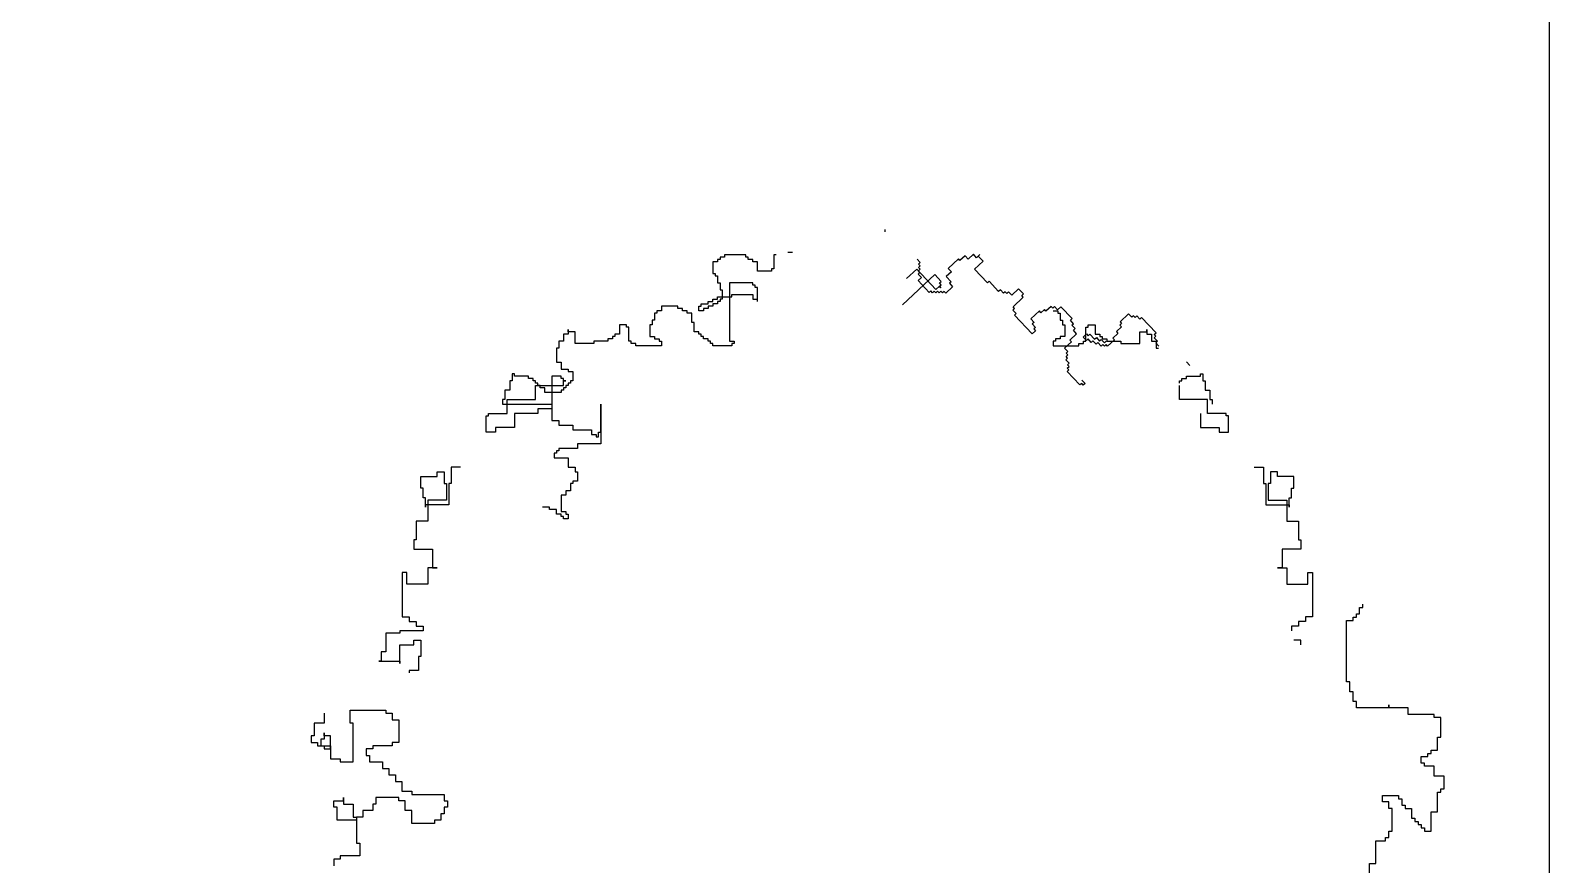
# Model space of a CAD drawing. Header units: millimetres. Extents: x 71641 to 191108, y -23091 to 29972.
# Drawn here: x 90603 to 91373, y -3568 to -3145 of the extents above; entities that cross this region are included whole.
import ezdxf

# ---------------------------------------------------------------- set-up
doc = ezdxf.new("R2010")
doc.units = ezdxf.units.MM
doc.layers.add('1', color=1, linetype='Continuous')
doc.styles.add('30', font='SimSun.ttf', dxfattribs={"height": 75})
doc.dimstyles.new('30', dxfattribs={"dimscale": 0, "dimtxt": 90, "dimasz": 20, "dimexe": 20, "dimexo": 20, "dimgap": 10, "dimtad": 1, "dimdec": 0, "dimzin": 0, "dimdsep": 46, "dimtxsty": '30', "dimblk": 'ARCHTICK', "dimcen": 20, "dimdle": 10, "dimclrd": 8, "dimclre": 8, "dimclrt": 2, "dimadec": 0, "dimazin": 0, "dimtfac": 1, "dimtdec": 0, "dimtmove": 2, "dimatfit": 3, "dimldrblk": 'DOT', "dimfxl": 0, "dimtolj": 2, "dimtzin": 0, "dimlwd": -1, "dimarcsym": 0})

# ---------------------------------------------------------------- blocks, each defined once
blk = doc.blocks.new('erhte')
at = {"layer": '1', "color": 110}
for p, q in [((108996.97, -5199.16), (108996.97, -5200.34)), ((108950.23, -5210.84), (108947.86, -5210.84)), ((108912.34, -5215.57), (108909.97, -5215.57)), ((108909.97, -5215.57), (108909.97, -5221.49)), ((108913.53, -5214.39), (108912.34, -5214.39)), ((108912.34, -5214.39), (108912.34, -5215.57)), ((108915.89, -5213.21), (108913.53, -5213.21)), ((108913.53, -5213.21), (108913.53, -5214.39)), ((108926.55, -5212.02), (108915.89, -5212.02)), ((108915.89, -5212.02), (108915.89, -5213.21)), ((108926.55, -5213.21), (108926.55, -5212.02)), ((108927.73, -5213.21), (108926.55, -5213.21)), ((108927.73, -5214.39), (108927.73, -5213.21)), ((108930.1, -5214.39), (108927.73, -5214.39)), ((108930.1, -5215.57), (108930.1, -5214.39)), ((108932.47, -5215.57), (108930.1, -5215.57)), ((108932.47, -5220.3), (108932.47, -5215.57)), ((108941.94, -5212.02), (108940.76, -5212.02)), ((108940.76, -5212.02), (108940.76, -5219.12)), ((109014.99, -5215.91), (109013.37, -5214.18)), ((109014.07, -5218.39), (109014.93, -5217.58)), ((109014.88, -5219.25), (109014.07, -5218.39)), ((109014.12, -5216.72), (109014.99, -5215.91)), ((109014.93, -5217.58), (109014.12, -5216.72)), ((109034.31, -5214.02), (109029.13, -5218.88)), ((109029.13, -5218.88), (109030.75, -5220.6)), ((109035.12, -5214.88), (109034.31, -5214.02)), ((109037.7, -5212.45), (109035.12, -5214.88)), ((109039.32, -5214.18), (109037.7, -5212.45)), ((109041.91, -5211.75), (109039.32, -5214.18)), ((109043.53, -5213.48), (109041.91, -5211.75)), ((109042.51, -5219.31), (109046.83, -5215.26)), ((109045.26, -5211.86), (109043.53, -5213.48)), ((109044.4, -5212.67), (109045.26, -5211.86)), ((109046.83, -5215.26), (109044.4, -5212.67)), ((108909.97, -5221.49), (108911.16, -5221.49)), ((108911.16, -5221.49), (108911.16, -5222.67)), ((108911.16, -5222.67), (108912.34, -5222.67)), ((108912.34, -5222.67), (108912.34, -5226.22)), ((108912.34, -5226.22), (108913.53, -5226.22)), ((108913.53, -5226.22), (108913.53, -5229.77)), ((108930.1, -5226.22), (108918.26, -5226.22)), ((108918.26, -5226.22), (108918.26, -5255.8)), ((108930.1, -5227.4), (108930.1, -5226.22)), ((108939.58, -5220.3), (108932.47, -5220.3)), ((108940.76, -5219.12), (108939.58, -5219.12)), ((108939.58, -5219.12), (108939.58, -5220.3)), ((109022.33, -5222.01), (109005.94, -5237.39)), ((109008.03, -5224.06), (109013.21, -5219.2)), ((109013.21, -5219.2), (109022.93, -5229.56)), ((109013.86, -5225.08), (109015.59, -5223.46)), ((109019.53, -5231.13), (109013.86, -5225.08)), ((109013.97, -5221.74), (109014.83, -5220.93)), ((109015.59, -5223.46), (109013.97, -5221.74)), ((109014.02, -5220.06), (109014.88, -5219.25)), ((109014.83, -5220.93), (109014.02, -5220.06)), ((109025.57, -5225.46), (109022.33, -5222.01)), ((109024.71, -5226.27), (109025.57, -5225.46)), ((109025.52, -5227.13), (109024.71, -5226.27)), ((109030.75, -5220.6), (109028.16, -5223.03)), ((109028.16, -5223.03), (109030.59, -5225.62)), ((109030.59, -5225.62), (109029.73, -5226.43)), ((109029.73, -5226.43), (109031.35, -5228.16)), ((109048.99, -5226.22), (109042.51, -5219.31)), ((109049.86, -5225.41), (109048.99, -5226.22)), ((109054.72, -5230.59), (109049.86, -5225.41)), ((108912.34, -5234.5), (108912.34, -5233.32)), ((108912.34, -5233.32), (108919.45, -5233.32)), ((108913.53, -5229.77), (108914.71, -5229.77)), ((108914.71, -5229.77), (108914.71, -5234.5)), ((108919.45, -5233.32), (108919.45, -5232.14)), ((108919.45, -5232.14), (108930.1, -5232.14)), ((108931.29, -5227.4), (108930.1, -5227.4)), ((108930.1, -5232.14), (108930.1, -5234.5)), ((108931.29, -5228.59), (108931.29, -5227.4)), ((108932.47, -5228.59), (108931.29, -5228.59)), ((108932.47, -5235.68), (108932.47, -5228.59)), ((109020.4, -5230.32), (109019.53, -5231.13)), ((109021.21, -5231.18), (109020.4, -5230.32)), ((109022.07, -5230.37), (109021.21, -5231.18)), ((109022.88, -5231.23), (109022.07, -5230.37)), ((109023.74, -5230.42), (109022.88, -5231.23)), ((109022.93, -5229.56), (109024.66, -5227.94)), ((109024.55, -5231.29), (109023.74, -5230.42)), ((109025.41, -5230.48), (109024.55, -5231.29)), ((109024.66, -5227.94), (109025.52, -5227.13)), ((109024.66, -5227.94), (109025.47, -5228.81)), ((109025.47, -5228.81), (109024.66, -5227.94)), ((109026.22, -5231.34), (109025.41, -5230.48)), ((109027.09, -5230.53), (109026.22, -5231.34)), ((109027.9, -5231.4), (109027.09, -5230.53)), ((109031.35, -5228.16), (109027.9, -5231.4)), ((109055.58, -5229.78), (109054.72, -5230.59)), ((109057.2, -5231.5), (109055.58, -5229.78)), ((109058.06, -5230.69), (109057.2, -5231.5)), ((109058.87, -5231.56), (109058.06, -5230.69)), ((109059.74, -5230.75), (109058.87, -5231.56)), ((109061.36, -5232.48), (109059.74, -5230.75)), ((109064.81, -5229.24), (109061.36, -5232.48)), ((109062.01, -5238.36), (109067.19, -5233.5)), ((109067.24, -5231.83), (109064.81, -5229.24)), ((109066.38, -5232.64), (109067.24, -5231.83)), ((109067.19, -5233.5), (109066.38, -5232.64)), ((108881.56, -5241.6), (108880.37, -5241.6)), ((108880.37, -5241.6), (108880.37, -5245.15)), ((108883.92, -5240.42), (108881.56, -5240.42)), ((108881.56, -5240.42), (108881.56, -5241.6)), ((108892.21, -5238.05), (108883.92, -5238.05)), ((108883.92, -5238.05), (108883.92, -5240.42)), ((108892.21, -5239.23), (108892.21, -5238.05)), ((108894.58, -5239.23), (108892.21, -5239.23)), ((108894.58, -5240.42), (108894.58, -5239.23)), ((108896.95, -5240.42), (108894.58, -5240.42)), ((108896.95, -5241.6), (108896.95, -5240.42)), ((108899.32, -5241.6), (108896.95, -5241.6)), ((108899.32, -5246.33), (108899.32, -5241.6)), ((108902.87, -5238.05), (108904.05, -5238.05)), ((108902.87, -5240.42), (108902.87, -5238.05)), ((108905.24, -5240.42), (108902.87, -5240.42)), ((108904.05, -5238.05), (108904.05, -5236.87)), ((108904.05, -5236.87), (108907.6, -5236.87)), ((108907.6, -5239.23), (108905.24, -5239.23)), ((108905.24, -5239.23), (108905.24, -5240.42)), ((108907.6, -5236.87), (108907.6, -5235.68)), ((108907.6, -5235.68), (108909.97, -5235.68)), ((108909.97, -5238.05), (108907.6, -5238.05)), ((108907.6, -5238.05), (108907.6, -5239.23)), ((108909.97, -5235.68), (108909.97, -5234.5)), ((108909.97, -5234.5), (108912.34, -5234.5)), ((108912.34, -5236.87), (108909.97, -5236.87)), ((108909.97, -5236.87), (108909.97, -5238.05)), ((108913.53, -5235.68), (108912.34, -5235.68)), ((108912.34, -5235.68), (108912.34, -5236.87)), ((108914.71, -5234.5), (108913.53, -5234.5)), ((108913.53, -5234.5), (108913.53, -5235.68)), ((108930.1, -5234.5), (108932.47, -5234.5)), ((109061.96, -5240.03), (109062.82, -5239.22)), ((109063.58, -5241.76), (109061.96, -5240.03)), ((109062.82, -5239.22), (109062.01, -5238.36)), ((109062.71, -5242.57), (109063.58, -5241.76)), ((109075.34, -5240.46), (109071.03, -5244.51)), ((109076.15, -5241.33), (109075.34, -5240.46)), ((109077.88, -5239.71), (109076.15, -5241.33)), ((109078.69, -5240.57), (109077.88, -5239.71)), ((109081.28, -5238.14), (109078.69, -5240.57)), ((109082.09, -5239.01), (109081.28, -5238.14)), ((109082.95, -5238.2), (109082.09, -5239.01)), ((109082.37, -5240.42), (109084.73, -5240.42)), ((109084.57, -5239.92), (109082.95, -5238.2)), ((109086.29, -5238.3), (109084.57, -5239.92)), ((109084.73, -5240.42), (109084.73, -5241.6)), ((109084.73, -5241.6), (109085.92, -5241.6)), ((109085.92, -5241.6), (109085.92, -5245.15)), ((109091.97, -5244.35), (109086.29, -5238.3)), ((109120.51, -5241.92), (109116.2, -5245.97)), ((109122.13, -5243.65), (109120.51, -5241.92)), ((108866.16, -5247.52), (108862.61, -5247.52)), ((108862.61, -5247.52), (108862.61, -5252.25)), ((108866.16, -5248.7), (108866.16, -5247.52)), ((108867.35, -5248.7), (108866.16, -5248.7)), ((108867.35, -5255.8), (108867.35, -5248.7)), ((108879.19, -5247.52), (108878, -5247.52)), ((108878, -5247.52), (108878, -5253.43)), ((108880.37, -5245.15), (108879.19, -5245.15)), ((108879.19, -5245.15), (108879.19, -5247.52)), ((108900.5, -5246.33), (108899.32, -5246.33)), ((108900.5, -5251.07), (108900.5, -5246.33)), ((109071.63, -5252.07), (109062.71, -5242.57)), ((109071.03, -5244.51), (109072.65, -5246.24)), ((109072.65, -5246.24), (109071.78, -5247.05)), ((109071.78, -5247.05), (109073.4, -5248.77)), ((109073.4, -5248.77), (109072.54, -5249.58)), ((109072.54, -5249.58), (109073.35, -5250.45)), ((109085.92, -5245.15), (109087.1, -5245.15)), ((109087.1, -5245.15), (109087.1, -5247.52)), ((109087.1, -5247.52), (109088.29, -5247.52)), ((109088.29, -5247.52), (109088.29, -5253.43)), ((109091.1, -5245.16), (109091.97, -5244.35)), ((109092.72, -5246.89), (109091.1, -5245.16)), ((109091.86, -5247.69), (109092.72, -5246.89)), ((109093.48, -5249.42), (109091.86, -5247.69)), ((109092.62, -5250.23), (109093.48, -5249.42)), ((109098.94, -5248.7), (109100.13, -5248.7)), ((109098.94, -5255.8), (109098.94, -5248.7)), ((109100.13, -5247.52), (109103.68, -5247.52)), ((109100.13, -5248.7), (109100.13, -5247.52)), ((109103.68, -5247.52), (109103.68, -5252.25)), ((109116.95, -5248.5), (109114.37, -5250.93)), ((109117.01, -5246.83), (109116.14, -5247.64)), ((109116.14, -5247.64), (109116.95, -5248.5)), ((109116.2, -5245.97), (109117.01, -5246.83)), ((109122.99, -5242.84), (109122.13, -5243.65)), ((109123.8, -5243.7), (109122.99, -5242.84)), ((109124.67, -5242.89), (109123.8, -5243.7)), ((109126.29, -5244.62), (109124.67, -5242.89)), ((109127.15, -5243.81), (109126.29, -5244.62)), ((109134.44, -5251.58), (109127.15, -5243.81)), ((108831.82, -5255.8), (108831.82, -5259.35)), ((108834.19, -5255.8), (108831.82, -5255.8)), ((108836.56, -5252.25), (108834.19, -5252.25)), ((108834.19, -5252.25), (108834.19, -5255.8)), ((108836.56, -5251.07), (108836.56, -5249.88)), ((108836.56, -5249.88), (108836.56, -5252.25)), ((108840.11, -5251.07), (108836.56, -5251.07)), ((108840.11, -5256.98), (108840.11, -5251.07)), ((108849.59, -5256.98), (108840.11, -5256.98)), ((108856.69, -5255.8), (108849.59, -5255.8)), ((108849.59, -5255.8), (108849.59, -5256.98)), ((108859.06, -5254.61), (108856.69, -5254.61)), ((108856.69, -5254.61), (108856.69, -5255.8)), ((108860.24, -5253.43), (108859.06, -5253.43)), ((108859.06, -5253.43), (108859.06, -5254.61)), ((108862.61, -5252.25), (108860.24, -5252.25)), ((108860.24, -5252.25), (108860.24, -5253.43)), ((108868.53, -5255.8), (108867.35, -5255.8)), ((108868.53, -5256.98), (108868.53, -5255.8)), ((108870.9, -5256.98), (108868.53, -5256.98)), ((108870.9, -5258.16), (108870.9, -5256.98)), ((108878, -5253.43), (108880.37, -5253.43)), ((108880.37, -5253.43), (108880.37, -5254.61)), ((108880.37, -5254.61), (108882.74, -5254.61)), ((108882.74, -5254.61), (108882.74, -5255.8)), ((108882.74, -5255.8), (108883.92, -5255.8)), ((108883.92, -5255.8), (108883.92, -5258.16)), ((108902.87, -5251.07), (108900.5, -5251.07)), ((108902.87, -5252.25), (108902.87, -5251.07)), ((108904.05, -5252.25), (108902.87, -5252.25)), ((108904.05, -5253.43), (108904.05, -5252.25)), ((108905.24, -5253.43), (108904.05, -5253.43)), ((108905.24, -5254.61), (108905.24, -5253.43)), ((108907.6, -5254.61), (108905.24, -5254.61)), ((108907.6, -5255.8), (108907.6, -5254.61)), ((108908.79, -5255.8), (108907.6, -5255.8)), ((108908.79, -5256.98), (108908.79, -5255.8)), ((108909.97, -5256.98), (108908.79, -5256.98)), ((108909.97, -5258.16), (108909.97, -5256.98)), ((108918.26, -5255.8), (108920.63, -5255.8)), ((108919.45, -5256.98), (108919.45, -5258.16)), ((108920.63, -5256.98), (108919.45, -5256.98)), ((108920.63, -5255.8), (108920.63, -5256.98)), ((109073.35, -5250.45), (109071.63, -5252.07)), ((109083.55, -5255.8), (109082.37, -5255.8)), ((109082.37, -5255.8), (109082.37, -5258.16)), ((109083.55, -5254.61), (109083.55, -5255.8)), ((109085.92, -5254.61), (109083.55, -5254.61)), ((109085.92, -5253.43), (109085.92, -5254.61)), ((109088.29, -5253.43), (109085.92, -5253.43)), ((109088.15, -5259.3), (109091.6, -5256.06)), ((109090.79, -5255.2), (109094.24, -5251.96)), ((109091.6, -5256.06), (109090.79, -5255.2)), ((109094.24, -5251.96), (109092.62, -5250.23)), ((109095.39, -5256.98), (109097.76, -5256.98)), ((109095.39, -5258.16), (109095.39, -5256.98)), ((109097.53, -5253.74), (109099.26, -5252.12)), ((109099.15, -5255.47), (109097.53, -5253.74)), ((109097.76, -5255.8), (109098.94, -5255.8)), ((109097.76, -5256.98), (109097.76, -5255.8)), ((109100.01, -5254.66), (109099.15, -5255.47)), ((109099.26, -5252.12), (109100.07, -5252.98)), ((109101.64, -5256.38), (109100.01, -5254.66)), ((109100.07, -5252.98), (109100.93, -5252.17)), ((109100.93, -5252.17), (109103.36, -5254.76)), ((109102.5, -5255.57), (109101.64, -5256.38)), ((109104.12, -5257.3), (109102.5, -5255.57)), ((109103.36, -5254.76), (109104.22, -5253.96)), ((109103.68, -5252.25), (109106.05, -5252.25)), ((109104.98, -5256.49), (109104.12, -5257.3)), ((109104.22, -5253.96), (109105.84, -5255.68)), ((109106.6, -5258.22), (109104.98, -5256.49)), ((109105.84, -5255.68), (109106.71, -5254.87)), ((109106.05, -5252.25), (109106.05, -5253.43)), ((109106.05, -5253.43), (109107.23, -5253.43)), ((109107.46, -5257.41), (109106.6, -5258.22)), ((109106.71, -5254.87), (109108.33, -5256.6)), ((109107.23, -5253.43), (109107.23, -5254.61)), ((109107.23, -5254.61), (109109.6, -5254.61)), ((109108.27, -5258.27), (109107.46, -5257.41)), ((109109.14, -5257.46), (109108.27, -5258.27)), ((109108.33, -5256.6), (109109.19, -5255.79)), ((109109.95, -5258.33), (109109.14, -5257.46)), ((109109.6, -5254.61), (109109.6, -5255.8)), ((109109.6, -5255.8), (109116.7, -5255.8)), ((109113.4, -5255.09), (109109.95, -5258.33)), ((109115.18, -5251.8), (109112.59, -5254.22)), ((109112.59, -5254.22), (109113.4, -5255.09)), ((109114.37, -5250.93), (109115.18, -5251.8)), ((109116.7, -5255.8), (109116.7, -5256.98)), ((109116.7, -5256.98), (109126.18, -5256.98)), ((109126.18, -5251.07), (109129.73, -5251.07)), ((109126.18, -5256.98), (109126.18, -5251.07)), ((109129.73, -5249.88), (109129.73, -5252.25)), ((109129.73, -5251.07), (109129.73, -5249.88)), ((109129.73, -5252.25), (109132.1, -5252.25)), ((109132.1, -5252.25), (109132.1, -5255.8)), ((109132.1, -5255.8), (109134.47, -5255.8)), ((109133.53, -5254.06), (109134.39, -5253.25)), ((109135.15, -5255.79), (109133.53, -5254.06)), ((109133.58, -5252.39), (109134.44, -5251.58)), ((109134.39, -5253.25), (109133.58, -5252.39)), ((109134.28, -5256.6), (109135.15, -5255.79)), ((109135.9, -5258.33), (109134.28, -5256.6)), ((109134.47, -5255.8), (109134.47, -5259.35)), ((108831.82, -5259.35), (108830.64, -5259.35)), ((108830.64, -5259.35), (108830.64, -5266.45)), ((108883.92, -5258.16), (108870.9, -5258.16)), ((108919.45, -5258.16), (108909.97, -5258.16)), ((109082.37, -5258.16), (109095.39, -5258.16)), ((109089.77, -5261.02), (109088.15, -5259.3)), ((109088.8, -5265.18), (109089.66, -5264.37)), ((109088.85, -5263.51), (109089.71, -5262.7)), ((109089.66, -5264.37), (109088.85, -5263.51)), ((109088.9, -5261.83), (109089.77, -5261.02)), ((109089.71, -5262.7), (109088.9, -5261.83)), ((109134.47, -5259.35), (109135.65, -5259.35)), ((108809.33, -5272.36), (108808.14, -5272.36)), ((108808.14, -5272.36), (108808.14, -5275.91)), ((108809.33, -5273.54), (108809.33, -5272.36)), ((108830.64, -5266.45), (108833.01, -5266.45)), ((108833.01, -5266.45), (108833.01, -5269.99)), ((108833.01, -5269.99), (108836.56, -5269.99)), ((108836.56, -5269.99), (108836.56, -5271.18)), ((108836.56, -5271.18), (108838.93, -5271.18)), ((108838.93, -5271.18), (108838.93, -5275.91)), ((109090.42, -5266.91), (109088.8, -5265.18)), ((109089.45, -5271.06), (109090.31, -5270.25)), ((109095.93, -5277.97), (109089.45, -5271.06)), ((109089.5, -5269.39), (109090.37, -5268.58)), ((109090.31, -5270.25), (109089.5, -5269.39)), ((109089.56, -5267.72), (109090.42, -5266.91)), ((109090.37, -5268.58), (109089.56, -5267.72)), ((109151.51, -5268.04), (109149.89, -5266.31)), ((109156.96, -5272.36), (109158.15, -5272.36)), ((109156.96, -5273.54), (109156.96, -5272.36)), ((109158.15, -5272.36), (109158.15, -5275.91)), ((108808.14, -5275.91), (108806.96, -5275.91)), ((108806.96, -5275.91), (108806.96, -5280.64)), ((108816.43, -5273.54), (108809.33, -5273.54)), ((108816.43, -5274.73), (108816.43, -5273.54)), ((108818.8, -5274.73), (108816.43, -5274.73)), ((108818.8, -5275.91), (108818.8, -5274.73)), ((108819.98, -5275.91), (108818.8, -5275.91)), ((108819.98, -5277.09), (108819.98, -5275.91)), ((108821.17, -5277.09), (108819.98, -5277.09)), ((108819.98, -5285.38), (108819.98, -5278.28)), ((108819.98, -5278.28), (108834.19, -5278.28)), ((108821.17, -5278.28), (108821.17, -5277.09)), ((108822.35, -5278.28), (108821.17, -5278.28)), ((108822.35, -5279.46), (108822.35, -5278.28)), ((108824.72, -5279.46), (108822.35, -5279.46)), ((108824.72, -5281.83), (108824.72, -5279.46)), ((108833.01, -5273.54), (108828.27, -5273.54)), ((108828.27, -5273.54), (108828.27, -5296.02)), ((108833.01, -5274.73), (108833.01, -5273.54)), ((108834.19, -5274.73), (108833.01, -5274.73)), ((108834.19, -5275.91), (108834.19, -5274.73)), ((108834.19, -5278.28), (108834.19, -5275.91)), ((108834.19, -5275.91), (108835.38, -5275.91)), ((108835.38, -5275.91), (108834.19, -5275.91)), ((108835.38, -5279.46), (108834.19, -5279.46)), ((108834.19, -5279.46), (108834.19, -5280.64)), ((108836.56, -5278.28), (108835.38, -5278.28)), ((108835.38, -5278.28), (108835.38, -5279.46)), ((108837.74, -5277.09), (108836.56, -5277.09)), ((108836.56, -5277.09), (108836.56, -5278.28)), ((108838.93, -5275.91), (108837.74, -5275.91)), ((108837.74, -5275.91), (108837.74, -5277.09)), ((109096.8, -5277.16), (109095.93, -5277.97)), ((109097.61, -5278.02), (109096.8, -5277.16)), ((109096.85, -5275.49), (109098.47, -5277.22)), ((109098.47, -5277.22), (109097.61, -5278.02)), ((109146.31, -5275.91), (109147.49, -5275.91)), ((109146.31, -5277.09), (109146.31, -5275.91)), ((109146.31, -5285.38), (109146.31, -5278.28)), ((109147.49, -5274.73), (109149.86, -5274.73)), ((109147.49, -5275.91), (109147.49, -5274.73)), ((109149.86, -5273.54), (109156.96, -5273.54)), ((109149.86, -5274.73), (109149.86, -5273.54)), ((109158.15, -5275.91), (109159.33, -5275.91)), ((109159.33, -5275.91), (109159.33, -5280.64)), ((108804.59, -5285.38), (108803.41, -5285.38)), ((108803.41, -5285.38), (108803.41, -5287.74)), ((108803.41, -5287.74), (108828.27, -5287.74)), ((108806.96, -5280.64), (108804.59, -5280.64)), ((108804.59, -5280.64), (108804.59, -5285.38)), ((108805.77, -5292.47), (108805.77, -5285.38)), ((108805.77, -5285.38), (108819.98, -5285.38)), ((108833.01, -5281.83), (108824.72, -5281.83)), ((108828.27, -5287.74), (108828.27, -5290.11)), ((108834.19, -5280.64), (108833.01, -5280.64)), ((108833.01, -5280.64), (108833.01, -5281.83)), ((108853.14, -5301.94), (108853.14, -5287.74)), ((108853.14, -5287.74), (108853.14, -5307.85)), ((109160.51, -5285.38), (109146.31, -5285.38)), ((109159.33, -5280.64), (109161.7, -5280.64)), ((109160.51, -5292.47), (109160.51, -5285.38)), ((109161.7, -5280.64), (109161.7, -5285.38)), ((109161.7, -5285.38), (109162.88, -5285.38)), ((109162.88, -5285.38), (109162.88, -5287.74)), ((108795.12, -5301.94), (108795.12, -5293.66)), ((108795.12, -5293.66), (108796.3, -5293.66)), ((108796.3, -5293.66), (108796.3, -5292.47)), ((108796.3, -5292.47), (108805.77, -5292.47)), ((108821.17, -5292.47), (108809.33, -5292.47)), ((108809.33, -5292.47), (108809.33, -5299.57)), ((108828.27, -5290.11), (108821.17, -5290.11)), ((108821.17, -5290.11), (108821.17, -5292.47)), ((109156.96, -5292.47), (109156.96, -5299.57)), ((109169.99, -5292.47), (109160.51, -5292.47)), ((109169.99, -5293.66), (109169.99, -5292.47)), ((109171.17, -5293.66), (109169.99, -5293.66)), ((109171.17, -5301.94), (109171.17, -5293.66)), ((108799.85, -5301.94), (108795.12, -5301.94)), ((108809.33, -5299.57), (108799.85, -5299.57)), ((108799.85, -5299.57), (108799.85, -5301.94)), ((108828.27, -5296.02), (108831.82, -5296.02)), ((108831.82, -5296.02), (108831.82, -5298.39)), ((108831.82, -5298.39), (108838.93, -5298.39)), ((108838.93, -5298.39), (108838.93, -5300.76)), ((108838.93, -5300.76), (108848.4, -5300.76)), ((108848.4, -5300.76), (108848.4, -5303.12)), ((108848.4, -5303.12), (108850.77, -5303.12)), ((108850.77, -5303.12), (108850.77, -5304.3)), ((108851.95, -5304.3), (108851.95, -5301.94)), ((108851.95, -5301.94), (108853.14, -5301.94)), ((109156.96, -5299.57), (109166.44, -5299.57)), ((109166.44, -5299.57), (109166.44, -5301.94)), ((109166.44, -5301.94), (109171.17, -5301.94)), ((108841.3, -5310.22), (108831.82, -5310.22)), ((108831.82, -5310.22), (108831.82, -5311.4)), ((108853.14, -5307.85), (108841.3, -5307.85)), ((108841.3, -5307.85), (108841.3, -5310.22)), ((108850.77, -5304.3), (108851.95, -5304.3)), ((108830.64, -5312.59), (108829.46, -5312.59)), ((108829.46, -5312.59), (108829.46, -5314.95)), ((108829.46, -5314.95), (108836.56, -5314.95)), ((108831.82, -5311.4), (108830.64, -5311.4)), ((108830.64, -5311.4), (108830.64, -5312.59)), ((108836.56, -5314.95), (108836.56, -5319.69)), ((108761.96, -5330.33), (108761.96, -5324.42)), ((108761.96, -5324.42), (108770.25, -5324.42)), ((108770.25, -5324.42), (108770.25, -5322.05)), ((108770.25, -5322.05), (108773.8, -5322.05)), ((108773.8, -5322.05), (108773.8, -5327.97)), ((108782.09, -5319.69), (108777.36, -5319.69)), ((108777.36, -5319.69), (108777.36, -5327.97)), ((108836.56, -5319.69), (108840.11, -5319.69)), ((108840.11, -5319.69), (108840.11, -5322.05)), ((108840.11, -5322.05), (108841.3, -5322.05)), ((108841.3, -5322.05), (108841.3, -5326.78)), ((109184.2, -5319.69), (109188.93, -5319.69)), ((109188.93, -5319.69), (109188.93, -5327.97)), ((109192.49, -5322.05), (109192.49, -5327.97)), ((109196.04, -5322.05), (109192.49, -5322.05)), ((109196.04, -5324.42), (109196.04, -5322.05)), ((109204.33, -5324.42), (109196.04, -5324.42)), ((109204.33, -5330.33), (109204.33, -5324.42)), ((108763.15, -5330.33), (108761.96, -5330.33)), ((108763.15, -5335.07), (108763.15, -5330.33)), ((108773.8, -5327.97), (108774.99, -5327.97)), ((108774.99, -5327.97), (108774.99, -5336.25)), ((108777.36, -5327.97), (108776.17, -5327.97)), ((108776.17, -5327.97), (108776.17, -5338.62)), ((108835.38, -5333.88), (108833.01, -5333.88)), ((108833.01, -5333.88), (108833.01, -5342.16)), ((108837.74, -5331.52), (108835.38, -5331.52)), ((108835.38, -5331.52), (108835.38, -5333.88)), ((108838.93, -5327.97), (108837.74, -5327.97)), ((108837.74, -5327.97), (108837.74, -5331.52)), ((108841.3, -5326.78), (108838.93, -5326.78)), ((108838.93, -5326.78), (108838.93, -5327.97)), ((109188.93, -5327.97), (109190.12, -5327.97)), ((109190.12, -5327.97), (109190.12, -5338.62)), ((109191.3, -5327.97), (109191.3, -5336.25)), ((109192.49, -5327.97), (109191.3, -5327.97)), ((109203.14, -5330.33), (109204.33, -5330.33)), ((109203.14, -5335.07), (109203.14, -5330.33)), ((108764.33, -5335.07), (108763.15, -5335.07)), ((108764.33, -5339.8), (108764.33, -5335.07)), ((108776.17, -5338.62), (108764.33, -5338.62)), ((108764.33, -5338.62), (108764.33, -5339.8)), ((108774.99, -5336.25), (108765.52, -5336.25)), ((108765.52, -5336.25), (108765.52, -5346.9)), ((108827.09, -5339.8), (108823.54, -5339.8)), ((108827.09, -5340.98), (108827.09, -5339.8)), ((108830.64, -5340.98), (108827.09, -5340.98)), ((108830.64, -5343.35), (108830.64, -5340.98)), ((109190.12, -5338.62), (109201.96, -5338.62)), ((109191.3, -5336.25), (109200.77, -5336.25)), ((109200.77, -5336.25), (109200.77, -5346.9)), ((109201.96, -5335.07), (109203.14, -5335.07)), ((109201.96, -5339.8), (109201.96, -5335.07)), ((109201.96, -5338.62), (109201.96, -5339.8)), ((108765.52, -5346.9), (108759.6, -5346.9)), ((108759.6, -5346.9), (108759.6, -5356.36)), ((108833.01, -5343.35), (108830.64, -5343.35)), ((108833.01, -5342.16), (108835.38, -5342.16)), ((108833.01, -5344.53), (108833.01, -5343.35)), ((108834.19, -5344.53), (108833.01, -5344.53)), ((108834.19, -5345.71), (108834.19, -5344.53)), ((108836.56, -5345.71), (108834.19, -5345.71)), ((108835.38, -5342.16), (108835.38, -5343.35)), ((108835.38, -5343.35), (108836.56, -5343.35)), ((108836.56, -5343.35), (108836.56, -5345.71)), ((109200.77, -5346.9), (109206.69, -5346.9)), ((109206.69, -5346.9), (109206.69, -5356.36)), ((108759.6, -5356.36), (108758.41, -5356.36)), ((108758.41, -5356.36), (108758.41, -5361.09)), ((109206.69, -5356.36), (109207.88, -5356.36)), ((109207.88, -5356.36), (109207.88, -5361.09)), ((108758.41, -5361.09), (108767.88, -5361.09)), ((108767.88, -5361.09), (108767.88, -5370.56)), ((109198.41, -5361.09), (109198.41, -5370.56)), ((109207.88, -5361.09), (109198.41, -5361.09)), ((108754.86, -5372.93), (108752.49, -5372.93)), ((108752.49, -5372.93), (108752.49, -5395.4)), ((108754.86, -5378.84), (108754.86, -5372.93)), ((108770.25, -5370.56), (108765.52, -5370.56)), ((108765.52, -5370.56), (108765.52, -5378.84)), ((108767.88, -5370.56), (108770.25, -5370.56)), ((109196.04, -5370.56), (109200.77, -5370.56)), ((109198.41, -5370.56), (109196.04, -5370.56)), ((109200.77, -5370.56), (109200.77, -5378.84)), ((109211.43, -5372.93), (109213.8, -5372.93)), ((109211.43, -5378.84), (109211.43, -5372.93)), ((109213.8, -5372.93), (109213.8, -5395.4)), ((108765.52, -5378.84), (108754.86, -5378.84)), ((109200.77, -5378.84), (109211.43, -5378.84)), ((108752.49, -5395.4), (108756.04, -5395.4)), ((108756.04, -5395.4), (108756.04, -5397.77)), ((109210.25, -5395.4), (109210.25, -5397.77)), ((109213.8, -5395.4), (109210.25, -5395.4)), ((109234.33, -5397.26), (109234.33, -5395.62)), ((109234.33, -5395.62), (109235.98, -5395.62)), ((109235.98, -5395.62), (109235.98, -5393.97)), ((109235.98, -5393.97), (109237.62, -5393.97)), ((109237.62, -5393.97), (109237.62, -5390.69)), ((109237.62, -5390.69), (109239.27, -5390.69)), ((109239.27, -5390.69), (109239.27, -5389.04)), ((108744.2, -5403.69), (108744.2, -5413.15)), ((108751.31, -5403.69), (108744.2, -5403.69)), ((108763.15, -5402.5), (108751.31, -5402.5)), ((108751.31, -5402.5), (108751.31, -5403.69)), ((108756.04, -5397.77), (108759.6, -5397.77)), ((108759.6, -5397.77), (108759.6, -5400.14)), ((108759.6, -5400.14), (108763.15, -5400.14)), ((108763.15, -5400.14), (108763.15, -5402.5)), ((109203.14, -5400.14), (109203.14, -5402.5)), ((109206.69, -5400.14), (109203.14, -5400.14)), ((109206.69, -5397.77), (109206.69, -5400.14)), ((109210.25, -5397.77), (109206.69, -5397.77)), ((109231.04, -5428.48), (109231.04, -5397.26)), ((109231.04, -5397.26), (109234.33, -5397.26)), ((108751.31, -5419.07), (108751.31, -5409.6)), ((108751.31, -5409.6), (108758.41, -5409.6)), ((108758.41, -5409.6), (108758.41, -5407.24)), ((108758.41, -5407.24), (108761.96, -5407.24)), ((108761.96, -5407.24), (108761.96, -5415.52)), ((109207.88, -5407.24), (109204.33, -5407.24)), ((109207.88, -5409.6), (109207.88, -5407.24)), ((108741.83, -5417.88), (108740.65, -5417.88)), ((108740.65, -5417.88), (108751.31, -5417.88)), ((108744.2, -5413.15), (108741.83, -5413.15)), ((108741.83, -5413.15), (108741.83, -5417.88)), ((108751.31, -5417.88), (108751.31, -5419.07)), ((108761.96, -5415.52), (108760.78, -5415.52)), ((108760.78, -5415.52), (108760.78, -5422.62)), ((108760.78, -5422.62), (108756.04, -5422.62)), ((108756.04, -5422.62), (108756.04, -5423.8)), ((109232.69, -5428.48), (109231.04, -5428.48)), ((109232.69, -5433.41), (109232.69, -5428.48)), ((109234.33, -5433.41), (109232.69, -5433.41)), ((109234.33, -5438.34), (109234.33, -5433.41)), ((109235.98, -5438.34), (109234.33, -5438.34)), ((109235.98, -5441.62), (109235.98, -5438.34)), ((109252.42, -5441.62), (109235.98, -5441.62)), ((109252.42, -5441.62), (109252.42, -5439.98)), ((109252.42, -5439.98), (109252.42, -5441.62)), ((109262.29, -5441.62), (109252.42, -5441.62)), ((109262.29, -5444.91), (109262.29, -5441.62)), ((108707.98, -5449.27), (108707.98, -5455.84)), ((108712.91, -5449.27), (108707.98, -5449.27)), ((108712.91, -5444.34), (108712.91, -5449.27)), ((108726.06, -5442.7), (108744.15, -5442.7)), ((108726.06, -5449.27), (108726.06, -5442.7)), ((108727.71, -5449.27), (108726.06, -5449.27)), ((108727.71, -5468.99), (108727.71, -5449.27)), ((108744.15, -5442.7), (108744.15, -5444.34)), ((108744.15, -5444.34), (108747.44, -5444.34)), ((108747.44, -5444.34), (108747.44, -5447.63)), ((108747.44, -5447.63), (108750.73, -5447.63)), ((108750.73, -5447.63), (108750.73, -5459.13)), ((109275.44, -5444.91), (109262.29, -5444.91)), ((109275.44, -5446.55), (109275.44, -5444.91)), ((109278.73, -5446.55), (109275.44, -5446.55)), ((109278.73, -5456.41), (109278.73, -5446.55)), ((108706.33, -5455.84), (108706.33, -5459.13)), ((108707.98, -5455.84), (108706.33, -5455.84)), ((108711.26, -5457.49), (108711.26, -5460.77)), ((108712.91, -5457.49), (108711.26, -5457.49)), ((108712.91, -5454.2), (108712.91, -5457.49)), ((108712.91, -5455.84), (108712.91, -5454.2)), ((108716.2, -5455.84), (108712.91, -5455.84)), ((108716.2, -5462.41), (108716.2, -5455.84)), ((109277.09, -5462.98), (109277.09, -5456.41)), ((109277.09, -5456.41), (109278.73, -5456.41)), ((108706.33, -5459.13), (108709.62, -5459.13)), ((108709.62, -5459.13), (108709.62, -5460.77)), ((108709.62, -5460.77), (108712.91, -5460.77)), ((108711.26, -5460.77), (108716.2, -5460.77)), ((108712.91, -5460.77), (108712.91, -5462.41)), ((108712.91, -5462.41), (108716.2, -5462.41)), ((108716.2, -5460.77), (108716.2, -5467.34)), ((108734.29, -5462.41), (108734.29, -5465.7)), ((108737.58, -5462.41), (108734.29, -5462.41)), ((108737.58, -5460.77), (108737.58, -5462.41)), ((108747.44, -5460.77), (108737.58, -5460.77)), ((108747.44, -5459.13), (108747.44, -5460.77)), ((108750.73, -5459.13), (108747.44, -5459.13)), ((109272.15, -5466.27), (109272.15, -5464.63)), ((109272.15, -5464.63), (109273.8, -5464.63)), ((109273.8, -5464.63), (109273.8, -5462.98)), ((109273.8, -5462.98), (109277.09, -5462.98)), ((108716.2, -5467.34), (108721.13, -5467.34)), ((108721.13, -5467.34), (108721.13, -5468.99)), ((108721.13, -5468.99), (108727.71, -5468.99)), ((108734.29, -5465.7), (108735.93, -5465.7)), ((108735.93, -5465.7), (108735.93, -5468.99)), ((108735.93, -5468.99), (108742.51, -5468.99)), ((108742.51, -5468.99), (108742.51, -5472.27)), ((108742.51, -5472.27), (108745.8, -5472.27)), ((108745.8, -5472.27), (108745.8, -5475.56)), ((109268.87, -5469.56), (109268.87, -5466.27)), ((109268.87, -5466.27), (109272.15, -5466.27)), ((109270.51, -5469.56), (109268.87, -5469.56)), ((109270.51, -5471.2), (109270.51, -5469.56)), ((109275.44, -5471.2), (109270.51, -5471.2)), ((109275.44, -5476.13), (109275.44, -5471.2)), ((108745.8, -5475.56), (108749.09, -5475.56)), ((108749.09, -5475.56), (108749.09, -5478.85)), ((108749.09, -5478.85), (108752.38, -5478.85)), ((108752.38, -5478.85), (108752.38, -5483.78)), ((109280.38, -5476.13), (109275.44, -5476.13)), ((109280.38, -5482.7), (109280.38, -5476.13)), ((108722.78, -5487.06), (108722.78, -5490.35)), ((108722.78, -5488.7), (108722.78, -5487.06)), ((108739.22, -5487.06), (108739.22, -5490.35)), ((108750.73, -5487.06), (108739.22, -5487.06)), ((108750.73, -5488.7), (108750.73, -5487.06)), ((108752.38, -5483.78), (108757.31, -5483.78)), ((108757.31, -5483.78), (108757.31, -5485.42)), ((108757.31, -5485.42), (108773.75, -5485.42)), ((108773.75, -5485.42), (108773.75, -5488.7)), ((109249.13, -5489.27), (109249.13, -5485.99)), ((109249.13, -5485.99), (109257.35, -5485.99)), ((109257.35, -5485.99), (109257.35, -5487.63)), ((109257.35, -5487.63), (109259, -5487.63)), ((109259, -5487.63), (109259, -5490.92)), ((109277.09, -5494.2), (109277.09, -5484.34)), ((109277.09, -5484.34), (109278.73, -5484.34)), ((109278.73, -5484.34), (109278.73, -5482.7)), ((109278.73, -5482.7), (109280.38, -5482.7)), ((108717.84, -5488.7), (108722.78, -5488.7)), ((108717.84, -5491.99), (108717.84, -5488.7)), ((108719.49, -5491.99), (108717.84, -5491.99)), ((108719.49, -5498.56), (108719.49, -5491.99)), ((108722.78, -5490.35), (108727.71, -5490.35)), ((108727.71, -5490.35), (108727.71, -5496.92)), ((108732.64, -5493.63), (108732.64, -5496.92)), ((108737.58, -5493.63), (108732.64, -5493.63)), ((108737.58, -5490.35), (108737.58, -5493.63)), ((108739.22, -5490.35), (108737.58, -5490.35)), ((108754.02, -5488.7), (108750.73, -5488.7)), ((108754.02, -5493.63), (108754.02, -5488.7)), ((108757.31, -5493.63), (108754.02, -5493.63)), ((108757.31, -5500.21), (108757.31, -5493.63)), ((108772.11, -5495.28), (108772.11, -5498.56)), ((108773.75, -5495.28), (108772.11, -5495.28)), ((108773.75, -5488.7), (108775.4, -5488.7)), ((108773.75, -5491.99), (108773.75, -5495.28)), ((108775.4, -5491.99), (108773.75, -5491.99)), ((108775.4, -5488.7), (108775.4, -5491.99)), ((109252.42, -5489.27), (109249.13, -5489.27)), ((109252.42, -5492.56), (109252.42, -5489.27)), ((109254.07, -5492.56), (109252.42, -5492.56)), ((109254.07, -5504.06), (109254.07, -5492.56)), ((109259, -5490.92), (109260.64, -5490.92)), ((109260.64, -5490.92), (109260.64, -5492.56)), ((109260.64, -5492.56), (109263.93, -5492.56)), ((109263.93, -5492.56), (109263.93, -5497.49)), ((109273.8, -5504.06), (109273.8, -5494.2)), ((109273.8, -5494.2), (109277.09, -5494.2)), ((108729.35, -5498.56), (108719.49, -5498.56)), ((108727.71, -5496.92), (108729.35, -5496.92)), ((108729.35, -5496.92), (108729.35, -5498.56)), ((108732.64, -5496.92), (108729.35, -5496.92)), ((108729.35, -5496.92), (108729.35, -5510.07)), ((108768.82, -5500.21), (108757.31, -5500.21)), ((108768.82, -5498.56), (108768.82, -5500.21)), ((108772.11, -5498.56), (108768.82, -5498.56)), ((109263.93, -5497.49), (109265.58, -5497.49)), ((109265.58, -5497.49), (109265.58, -5499.13)), ((109265.58, -5499.13), (109267.22, -5499.13)), ((109267.22, -5499.13), (109267.22, -5500.77)), ((109267.22, -5500.77), (109268.87, -5500.77)), ((109268.87, -5500.77), (109268.87, -5502.42)), ((109268.87, -5502.42), (109270.51, -5502.42)), ((109270.51, -5502.42), (109270.51, -5504.06)), ((108729.35, -5510.07), (108731, -5510.07)), ((108731, -5510.07), (108731, -5516.64)), ((109245.84, -5520.49), (109245.84, -5508.99)), ((109245.84, -5508.99), (109250.78, -5508.99)), ((109250.78, -5507.35), (109252.42, -5507.35)), ((109250.78, -5508.99), (109250.78, -5507.35)), ((109252.42, -5507.35), (109252.42, -5504.06)), ((109252.42, -5504.06), (109254.07, -5504.06)), ((109270.51, -5504.06), (109273.8, -5504.06)), ((108717.84, -5518.28), (108717.84, -5521.57)), ((108721.13, -5518.28), (108717.84, -5518.28)), ((108721.13, -5516.64), (108721.13, -5518.28)), ((108731, -5516.64), (108721.13, -5516.64)), ((109242.55, -5540.21), (109242.55, -5520.49)), ((109242.55, -5520.49), (109245.84, -5520.49))]:
    blk.add_line(p, q, dxfattribs=at)
blk = doc.blocks.new('_ARCHTICK')
at = {"color": 0, "linetype": 'ByBlock', "const_width": 0.15}
blk.add_lwpolyline([(-0.5, -0.5), (0.5, 0.5)], dxfattribs=at)
blk = doc.blocks.new('DOT')
at = {"color": 0, "linetype": 'ByBlock'}
blk.add_line((-0.5, 0), (-1, 0), dxfattribs=at)
at = {"color": 0, "linetype": 'ByBlock', "const_width": 0.5}
blk.add_lwpolyline([(-0.25, 0, 1), (0.25, 0, 1)], format="xyb", close=True, dxfattribs=at)

msp = doc.modelspace()

# ---------------------------------------------------------------- linework, layer by layer
msp.add_line((91372.66, -5102.81), (91372.66, -2302.81))

# ---------------------------------------------------------------- block references
at = {"color": 3}
msp.add_blockref('erhte', (-17961.22, 1953.11), dxfattribs=at)

# ---------------------------------------------------------------- leaders
msp.add_leader([(90197.9, -4794.81), (90193.42, -2163.36), (90757.33, -2163.36)], dimstyle='30', override={"dimscale": 1, "dimtxt": 75, "dimtad": 0, "dimldrblk": 'DOT'}, dxfattribs=at)

doc.saveas('drawing.dxf')
